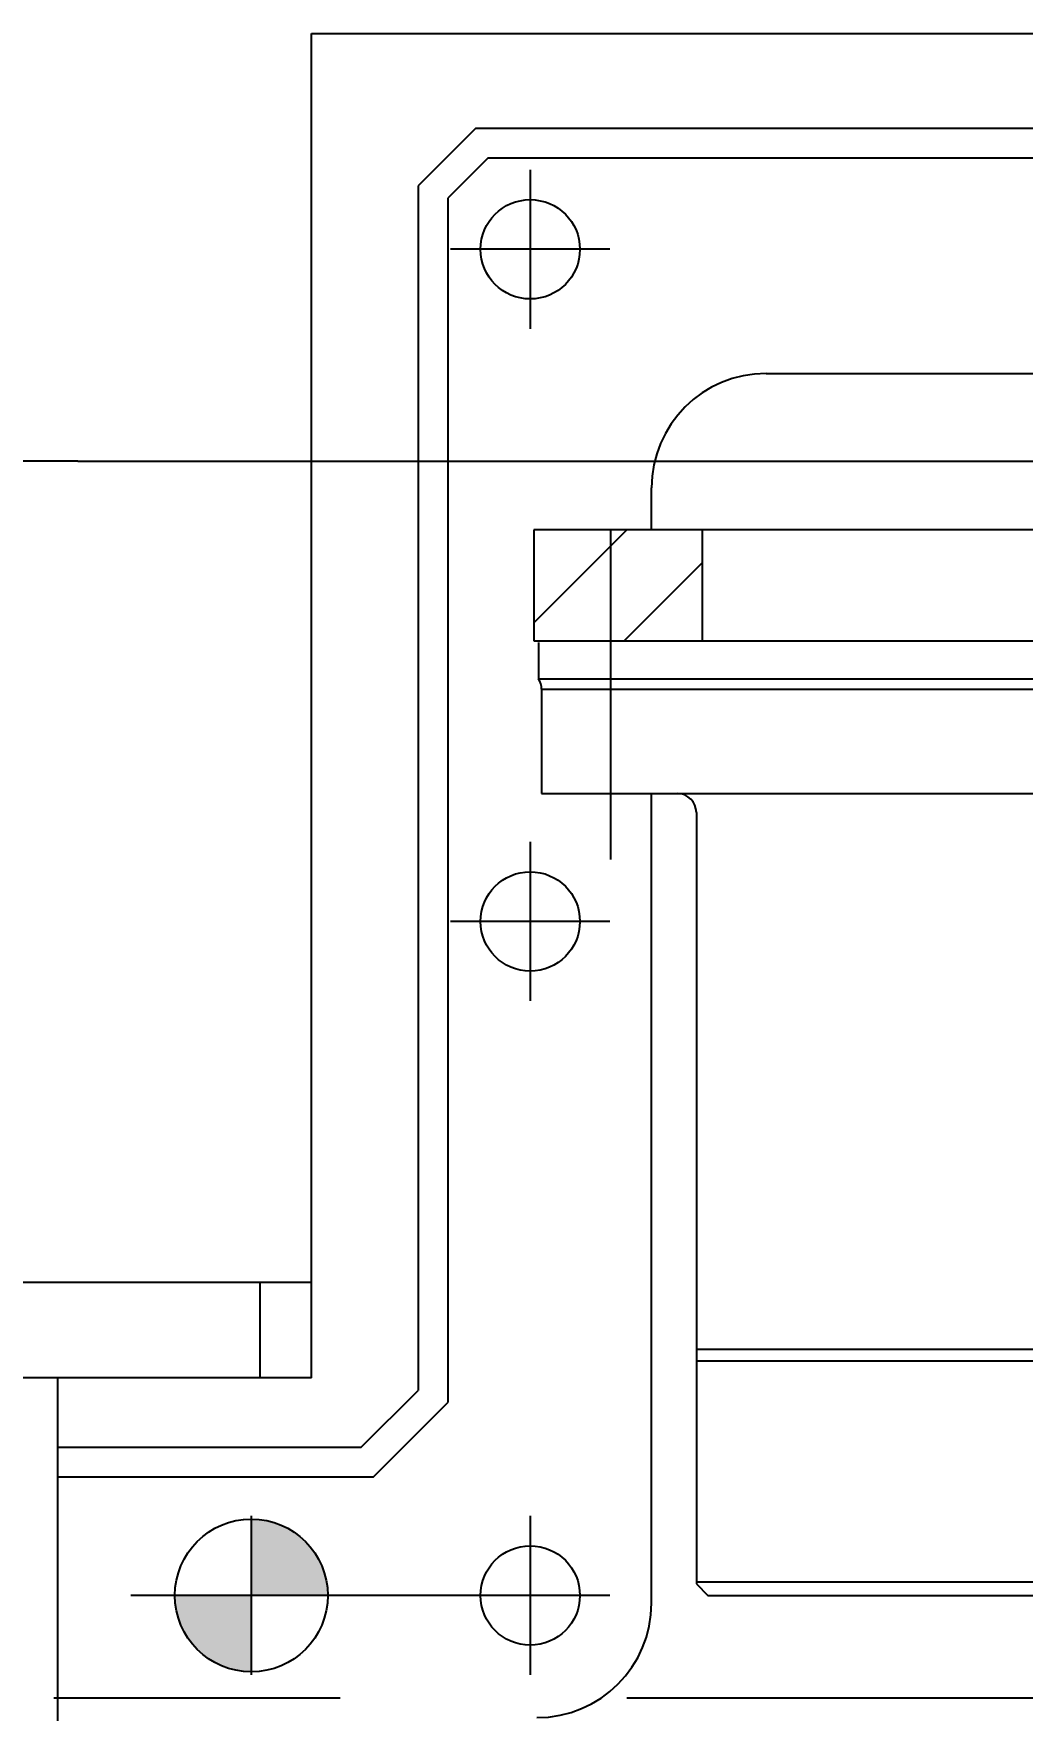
# Model space of a CAD drawing. Header units: millimetres. Extents: x 0 to 12600, y -343 to 8910.
# Drawn here: x 7916.7 to 8175.6, y 4909.2 to 5348.3 of the extents above; entities that cross this region are included whole.
import ezdxf

# ---------------------------------------------------------------- set-up
doc = ezdxf.new("R2010")
doc.units = ezdxf.units.MM
doc.header["$LTSCALE"] = 300
doc.linetypes.add('G', pattern=[2, 1.25, -0.25, 0.25, -0.25])
doc.linetypes.add('K', pattern=[2.5, 1.25, -0.25, 0.25, -0.25, 0.25, -0.25])
for name, color, linetype in [('01', 7, 'Continuous'), ('02', 1, 'Continuous'), ('05', 142, 'G'), ('07', 6, 'K'), ('08', 1, 'Continuous')]:
    doc.layers.add(name, color=color, linetype=linetype)
doc.styles.get("Standard").update_dxf_attribs({"font": 'isocp', "width": 0.707, "bigfont": 'intecad.shx'})
doc.dimstyles.new('INTE', dxfattribs={"dimscale": 30, "dimtxt": 3.5, "dimasz": 3, "dimexe": 3, "dimexo": 0, "dimgap": 1, "dimtad": 1, "dimdec": 1, "dimdsep": 46, "dimtxsty": 'Standard', "dimcen": 0, "dimclrd": 1, "dimclre": 1, "dimclrt": 3, "dimaunit": 1, "dimadec": 0, "dimazin": 0, "dimtfac": 1, "dimtdec": 1, "dimtmove": 0, "dimatfit": 0, "dimfxl": 1, "dimarcsym": 0})

# ---------------------------------------------------------------- blocks, each defined once
blk = doc.blocks.new('rtret')
at = {"layer": '07', "color": 6, "linetype": 'K'}
blk.add_line((9435.3, 134.79), (7428.3, 134.79), dxfattribs=at)
blk = doc.blocks.new('*D71')
at = {"layer": '08', "color": 1, "lineweight": -2}
for p, q in [((7928.32, 5236.29), (9433.04, 5236.29)), ((9343.04, 3903.89), (9343.04, 5146.29)), ((8469.38, 3813.89), (9433.04, 3813.89))]:
    blk.add_line(p, q, dxfattribs=at)
at = {"layer": '08', "color": 1}
for points in [[(9328.04, 5146.29), (9358.04, 5146.29), (9343.04, 5236.29)], [(9328.04, 3903.89), (9358.04, 3903.89), (9343.04, 3813.89)]]:
    blk.add_solid(points, dxfattribs=at)
at = {"layer": 'Defpoints', "color": 0}
for p in [(7928.32, 5236.29), (9343.04, 5236.29), (8469.38, 3813.89)]:
    blk.add_point(p, dxfattribs=at)
at = {"layer": '08', "color": 3, "insert": (9260.53, 4525.09), "char_height": 105, "attachment_point": 5, "rotation": 90}
blk.add_mtext('1422.4', dxfattribs=at)
blk = doc.blocks.new('ERTERT')
at = {"layer": '01'}
blk.add_line((9334.93, 7272.08), (9334.93, 7262.58), dxfattribs=at)
at = {"layer": '01', "color": 7, "linetype": 'Continuous'}
for p, q in [((9335.43, 7272.58), (9531.23, 7272.58)), ((9334.93, 7262.58), (9507.49, 7262.58)), ((9335.7, 7259.91), (9509.72, 7259.91)), ((9335.7, 7259.91), (9335.7, 7232.58)), ((9335.7, 7232.58), (9531.63, 7232.58)), ((9376.2, 7227.58), (9376.2, 7025.58)), ((9376.2, 7087.05), (9583.07, 7087.05)), ((9376.2, 7084.05), (9584.12, 7084.05)), ((9376.2, 7026.1), (9603.7, 7026.1)), ((9376.2, 7025.58), (9379.2, 7022.58)), ((9379.2, 7022.58), (9604.3, 7022.58))]:
    blk.add_line(p, q, dxfattribs=at)
at = {"layer": '01'}
for centre, end in [((9330.7, 7259.91), 32.3281), ((9371.2, 7227.58), 90)]:
    blk.add_arc(centre, 5, 0, end, dxfattribs=at)
at = {"layer": '05'}
blk.add_line((9353.7, 7301.81), (9353.7, 7215.28), dxfattribs=at)

msp = doc.modelspace()

# ---------------------------------------------------------------- hatches: boundary and pattern name
at = {"layer": '02'}
h = msp.add_hatch(dxfattribs=at)
h.set_pattern_fill('_USER', color=256, scale=20, angle=225, style=0, pattern_type=0)
h.set_pattern_definition([(45, (3767.435, 9144.39), (-14.142136, 14.142136), [])])
h.paths.add_polyline_path([(8723.72, 5218.29), (8723.72, 5189.29), (8767.72, 5189.29), (8767.72, 5218.29)])
h.paths.add_polyline_path([(8091.72, 5189.29), (8091.72, 5218.29), (8047.72, 5218.29), (8047.72, 5189.29)])
at = {"layer": '07'}
h = msp.add_hatch(color=256, dxfattribs=at)
h.paths.add_polyline_path([(7993.74, 4939.29), (7973.74, 4939.29), (7973.74, 4959.29, -0.414214)])
h.paths.add_polyline_path([(7973.74, 4919.29, -0.414214), (7953.74, 4939.29), (7973.74, 4939.29)])

# ---------------------------------------------------------------- linework, layer by layer
msp.add_line((7922.99, 4996.29), (7922.99, 4852.29))
at = {"layer": '01'}
for p, q in [((7989.49, 5348.29), (8219.58, 5348.29)), ((7989.49, 4996.29), (7989.49, 5348.29)), ((8032.44, 5323.39), (8017.44, 5308.39)), ((8209.85, 5323.39), (8032.44, 5323.39)), ((8035.63, 5315.69), (8025.14, 5305.2)), ((8209.84, 5315.69), (8035.63, 5315.69)), ((8017.44, 5308.39), (8017.44, 4992.99)), ((8025.14, 5305.2), (8025.14, 4989.8)), ((8108.49, 5259.29), (8187.17, 5259.29)), ((8078.49, 5218.29), (8078.49, 5229.29)), ((8078.49, 4937.29), (8078.49, 5149.29)), ((7975.95, 5021.29), (7975.95, 4996.29)), ((7989.49, 4996.29), (7815.7, 4996.29)), ((8002.44, 4977.99), (8017.44, 4992.99)), ((8005.63, 4970.29), (8025.14, 4989.8)), ((8002.44, 4977.99), (7922.99, 4977.99)), ((8005.63, 4970.29), (7922.99, 4970.29))]:
    msp.add_line(p, q, dxfattribs=at)
at = {"layer": '01', "color": 7, "linetype": 'Continuous'}
for p, q in [((8242.72, 5218.29), (8047.72, 5218.29)), ((8047.72, 5218.29), (8047.72, 5189.29)), ((8091.72, 5218.29), (8091.72, 5189.29)), ((8047.72, 5189.29), (8353.74, 5189.29)), ((7792.8, 5021.29), (7989.49, 5021.29))]:
    msp.add_line(p, q, dxfattribs=at)
for centre, radius in [((8046.74, 5291.79), 13), ((8046.74, 5115.79), 13), ((7973.74, 4939.29), 20), ((8046.74, 4939.29), 13)]:
    msp.add_circle(centre, radius, dxfattribs=at)
at = {"layer": '01'}
for centre, start, end in [((8108.49, 5229.29), 90, 180), ((8048.49, 4937.29), 270, 0)]:
    msp.add_arc(centre, 30, start, end, dxfattribs=at)
at = {"layer": '05'}
for p, q in [((8046.74, 5312.62), (8046.74, 5270.96)), ((8067.57, 5291.79), (8025.91, 5291.79)), ((8046.74, 5136.62), (8046.74, 5094.96)), ((8067.57, 5115.79), (8025.91, 5115.79)), ((7973.74, 4960.12), (7973.74, 4918.46)), ((8046.74, 4960.12), (8046.74, 4918.46)), ((8067.57, 4939.29), (7942.21, 4939.29))]:
    msp.add_line(p, q, dxfattribs=at)
at = {"layer": '05', "color": 4, "linetype": 'G'}
msp.add_line((7928.32, 5236.29), (4698.16, 5236.29), dxfattribs=at)

# ---------------------------------------------------------------- block references
msp.add_blockref('rtret', (-988.27, 4777.6))
at = {"layer": '07'}
msp.add_blockref('ERTERT', (-1285.99, -2083.29), dxfattribs=at)

# ---------------------------------------------------------------- dimensions: what is measured, and where the dimension line sits
at = {"layer": '08'}
dim = msp.add_linear_dim(base=(9343.04, 5236.29), p1=(8469.38, 3813.89), p2=(7928.32, 5236.29), angle=90, dimstyle='INTE', dxfattribs=at)
dim.commit()
dim.dimension.update_dxf_attribs({"geometry": '*D71', "text_midpoint": (9260.53, 4525.09)})

doc.saveas('drawing.dxf')
